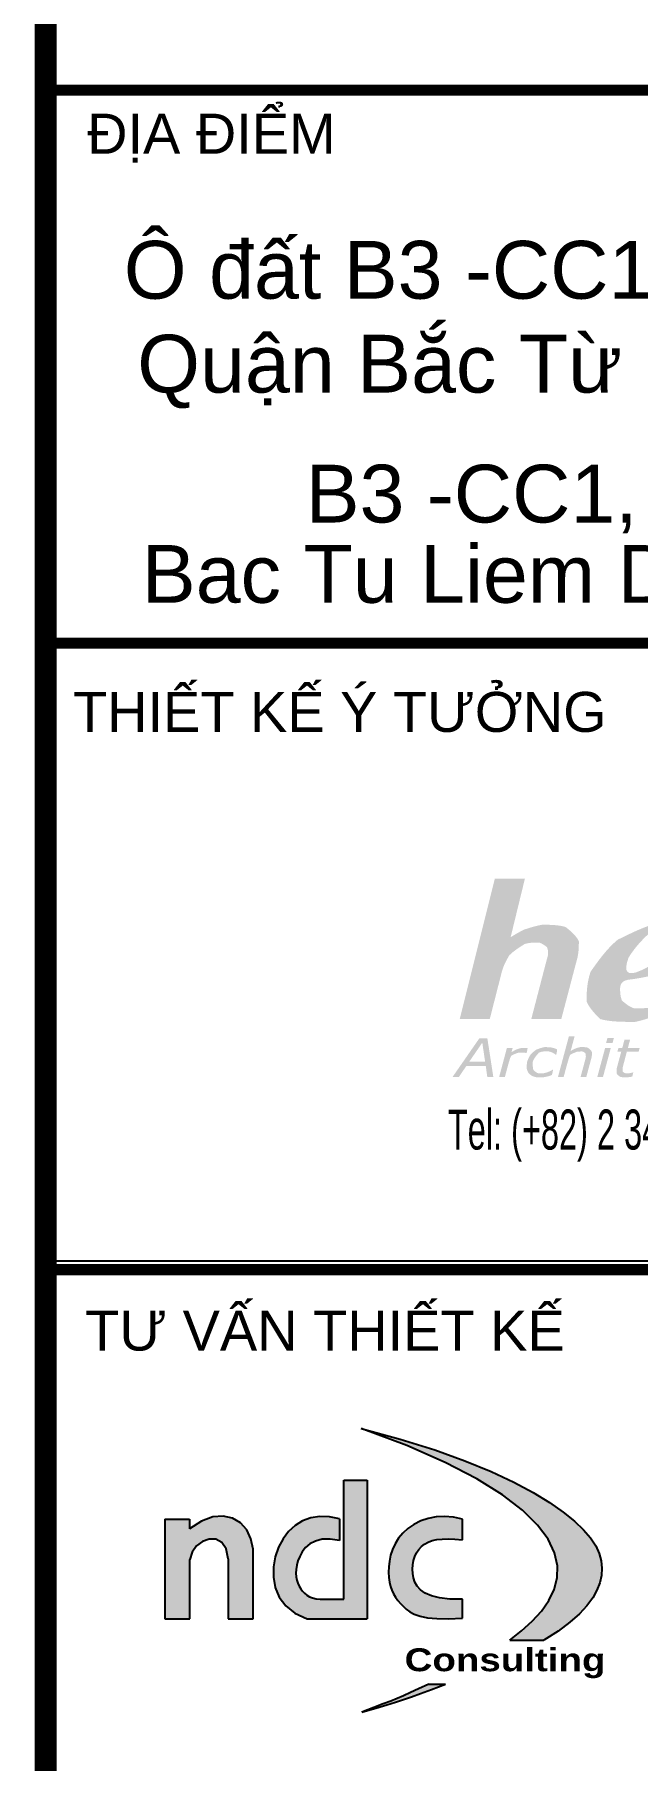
# Model space of a CAD drawing. Header units: millimetres. Extents: x 0 to 841, y 0 to 594.
# Drawn here: x 756.5 to 783.6, y 140.7 to 218.3 of the extents above; entities that cross this region are included whole.
import ezdxf
from ezdxf.enums import TextEntityAlignment as Align

# ---------------------------------------------------------------- set-up
doc = ezdxf.new("R2010")
doc.units = ezdxf.units.MM
doc.header["$MEASUREMENT"] = 0
for name, color, linetype in [('AA-BORD-TEXT', 3, 'Continuous'), ('TABLE', 9, 'Continuous'), ('vn_text', 1, 'Continuous')]:
    doc.layers.add(name, color=color, linetype=linetype)
doc.layers.add('form', color=7, linetype='Continuous', lineweight=25)
doc.styles.add('Arial', font='arial.ttf')
doc.styles.add('form-A$0$title-vertical$0$NDC', font='')
doc.styles.get('form-A$0$title-vertical$0$NDC').set_extended_font_data('Arial Black')

# ---------------------------------------------------------------- blocks, each defined once
blk = doc.blocks.new('heerim logo')
at = {"layer": 'TABLE'}
h = blk.add_hatch(color=7, dxfattribs=at)
edge = h.paths.add_edge_path()
edge.add_spline(control_points=[(7.752, 12.985), (7.752, 12.985), (7.752, 12.985), (7.658, 12.636), (7.658, 12.636), (7.023, 10.218), (7.023, 10.218), (7.023, 10.218), (5.673, 10.218), (5.673, 10.218), (5.673, 10.218), (6.314, 12.683), (6.314, 12.683), (6.389, 12.949), (6.428, 13.12), (6.432, 13.197), (6.432, 13.336), (6.379, 13.449), (6.272, 13.534), (6.165, 13.618), (6.022, 13.66), (5.838, 13.66), (5.606, 13.66), (5.383, 13.595), (5.172, 13.466), (4.893, 13.294), (4.682, 13.081), (4.537, 12.831), (4.459, 12.695), (4.355, 12.37), (4.225, 11.859), (4.225, 11.859), (3.806, 10.218), (3.806, 10.218), (3.806, 10.218), (2.457, 10.218), (2.457, 10.218), (2.457, 10.218), (4.036, 16.535), (4.036, 16.535), (4.036, 16.535), (5.387, 16.535), (5.387, 16.535), (5.387, 16.535), (4.744, 13.898), (4.744, 13.898), (5.054, 14.095), (5.342, 14.238), (5.612, 14.325), (5.88, 14.414), (6.167, 14.459), (6.475, 14.459), (6.887, 14.459), (7.213, 14.36), (7.452, 14.167), (7.691, 13.975), (7.812, 13.719), (7.812, 13.406), (7.803, 13.242), (7.752, 12.985)], knot_values=[0, 0, 0, 0, 0.00005, 0.0001, 1, 1, 1, 2, 2, 2, 3, 3, 3, 4, 4, 4, 5, 5, 5, 6, 6, 6, 7, 7, 7, 8, 8, 8, 9, 9, 9, 10, 10, 10, 11, 11, 11, 12, 12, 12, 13, 13, 13, 14, 14, 14, 15, 15, 15, 16, 16, 16, 17, 17, 17, 18, 18, 18, 19, 19, 19, 19], degree=3, periodic=0)
h = blk.add_hatch(color=90, dxfattribs=at)
edge = h.paths.add_edge_path(flags=16)
edge.add_spline(control_points=[(10.045, 12.977), (10.045, 12.977), (10.045, 12.977), (9.77, 12.214), (10.104, 12.254), (10.364, 12.31), (10.548, 12.379), (10.731, 12.449), (10.913, 12.561), (11.089, 12.715), (11.266, 12.869), (11.418, 13.064), (11.549, 13.3), (11.677, 13.534), (11.742, 13.753), (11.742, 13.958), (11.742, 14.045), (11.712, 14.114), (11.653, 14.162), (11.595, 14.213), (11.52, 14.238), (11.429, 14.238), (11.245, 14.238), (11.041, 14.133), (10.812, 13.925), (10.394, 13.545), (10.045, 12.977)], knot_values=[0, 0, 0, 0, 0.00005, 0.0001, 1, 1, 1, 2, 2, 2, 3, 3, 3, 4, 4, 4, 5, 5, 5, 6, 6, 6, 7, 7, 7, 8, 8, 8, 8], degree=3, periodic=0)
edge = h.paths.add_edge_path()
edge.add_spline(control_points=[(8.767, 10.216), (8.767, 10.216), (8.767, 10.216), (8.526, 10.464), (8.284, 10.715), (8.161, 11.001), (8.161, 11.329), (8.161, 11.841), (8.342, 12.351), (8.705, 12.864), (9.066, 13.377), (9.56, 13.786), (10.183, 14.094), (10.806, 14.403), (11.434, 14.557), (12.062, 14.557), (12.38, 14.557), (12.62, 14.495), (12.785, 14.37), (12.948, 14.246), (13.028, 14.088), (13.028, 13.898), (13.028, 13.67), (12.949, 13.449), (12.789, 13.233), (12.569, 12.939), (12.292, 12.704), (11.958, 12.525), (11.623, 12.344), (11.248, 12.209), (10.835, 12.114), (10.558, 12.053), (10.185, 12.005), (9.718, 11.974), (9.684, 11.771), (9.667, 11.604), (9.667, 11.473), (9.667, 11.238), (9.75, 11.05), (9.914, 10.909), (10.081, 10.768), (10.301, 10.698), (10.58, 10.698), (10.845, 10.698), (11.112, 10.745), (11.381, 10.839), (11.649, 10.934), (11.96, 11.099), (12.313, 11.335), (12.313, 11.335), (12.482, 11.218), (12.482, 11.218), (12.047, 10.811), (11.623, 10.521), (11.209, 10.35), (10.797, 10.176), (10.339, 10.089), (9.839, 10.089), (9.206, 10.089), (8.767, 10.216)], knot_values=[0, 0, 0, 0, 0.00005, 0.0001, 1, 1, 1, 2, 2, 2, 3, 3, 3, 4, 4, 4, 5, 5, 5, 6, 6, 6, 7, 7, 7, 8, 8, 8, 9, 9, 9, 10, 10, 10, 11, 11, 11, 12, 12, 12, 13, 13, 13, 14, 14, 14, 15, 15, 15, 16, 16, 16, 17, 17, 17, 18, 18, 18, 19, 19, 19, 19], degree=3, periodic=0)
h = blk.add_hatch(color=7, dxfattribs=at)
edge = h.paths.add_edge_path(flags=16)
edge.add_spline(control_points=[(3.597, 8.295), (3.597, 8.295), (3.597, 8.295), (3.597, 8.295), (3.597, 8.295), (3.47, 9.155), (3.47, 9.155), (3.47, 9.155), (2.88, 8.295), (2.88, 8.295), (2.88, 8.295), (3.597, 8.295)], knot_values=[0, 0, 0, 0, 0.00005, 0.0001, 1, 1, 1, 2, 2, 2, 3, 3, 3, 3], degree=3, periodic=0)
edge = h.paths.add_edge_path()
edge.add_spline(control_points=[(3.965, 7.616), (3.965, 7.616), (3.965, 7.616), (3.965, 7.616), (3.965, 7.616), (3.694, 7.616), (3.694, 7.616), (3.694, 7.616), (3.627, 8.103), (3.627, 8.103), (3.627, 8.103), (2.75, 8.103), (2.75, 8.103), (2.75, 8.103), (2.419, 7.616), (2.419, 7.616), (2.419, 7.616), (2.134, 7.616), (2.134, 7.616), (2.134, 7.616), (3.341, 9.355), (3.341, 9.355), (3.341, 9.355), (3.697, 9.355), (3.697, 9.355), (3.697, 9.355), (3.965, 7.616)], knot_values=[0, 0, 0, 0, 0.00005, 0.0001, 1, 1, 1, 2, 2, 2, 3, 3, 3, 4, 4, 4, 5, 5, 5, 6, 6, 6, 7, 7, 7, 8, 8, 8, 8], degree=3, periodic=0)
h = blk.add_hatch(color=7, dxfattribs=at)
edge = h.paths.add_edge_path()
edge.add_spline(control_points=[(7.13, 7.616), (7.13, 7.616), (7.13, 7.616), (7.13, 7.616), (7.13, 7.616), (6.874, 7.616), (6.874, 7.616), (6.874, 7.616), (7.363, 9.434), (7.363, 9.434), (7.363, 9.434), (7.62, 9.434), (7.62, 9.434), (7.62, 9.434), (7.443, 8.778), (7.443, 8.778), (7.54, 8.837), (7.631, 8.88), (7.717, 8.913), (7.801, 8.944), (7.889, 8.958), (7.979, 8.958), (8.111, 8.958), (8.215, 8.931), (8.289, 8.874), (8.364, 8.816), (8.4, 8.732), (8.4, 8.625), (8.4, 8.606), (8.398, 8.581), (8.393, 8.549), (8.389, 8.517), (8.384, 8.49), (8.377, 8.465), (8.377, 8.465), (8.148, 7.616), (8.148, 7.616), (8.148, 7.616), (7.891, 7.616), (7.891, 7.616), (7.891, 7.616), (8.093, 8.362), (8.093, 8.362), (8.104, 8.404), (8.111, 8.438), (8.118, 8.47), (8.124, 8.499), (8.127, 8.531), (8.127, 8.561), (8.127, 8.627), (8.107, 8.677), (8.069, 8.71), (8.031, 8.743), (7.964, 8.758), (7.866, 8.758), (7.796, 8.758), (7.72, 8.743), (7.636, 8.711), (7.553, 8.678), (7.472, 8.638), (7.393, 8.592), (7.393, 8.592), (7.13, 7.616)], knot_values=[0, 0, 0, 0, 0.00005, 0.0001, 1, 1, 1, 2, 2, 2, 3, 3, 3, 4, 4, 4, 5, 5, 5, 6, 6, 6, 7, 7, 7, 8, 8, 8, 9, 9, 9, 10, 10, 10, 11, 11, 11, 12, 12, 12, 13, 13, 13, 14, 14, 14, 15, 15, 15, 16, 16, 16, 17, 17, 17, 18, 18, 18, 19, 19, 19, 20, 20, 20, 20], degree=3, periodic=0)
h = blk.add_hatch(color=7, dxfattribs=at)
edge = h.paths.add_edge_path()
edge.add_spline(control_points=[(9.389, 9.367), (9.389, 9.367), (9.389, 9.367), (9.389, 9.367), (9.389, 9.367), (9.327, 9.139), (9.327, 9.139), (9.327, 9.139), (9.037, 9.139), (9.037, 9.139), (9.037, 9.139), (9.098, 9.367), (9.098, 9.367), (9.098, 9.367), (9.389, 9.367)], knot_values=[0, 0, 0, 0, 0.00005, 0.0001, 1, 1, 1, 2, 2, 2, 3, 3, 3, 4, 4, 4, 4], degree=3, periodic=0)
edge = h.paths.add_edge_path()
edge.add_spline(control_points=[(9.25, 8.921), (9.25, 8.921), (9.25, 8.921), (9.25, 8.921), (9.25, 8.921), (8.899, 7.616), (8.899, 7.616), (8.899, 7.616), (8.643, 7.616), (8.643, 7.616), (8.643, 7.616), (8.995, 8.921), (8.995, 8.921), (8.995, 8.921), (9.25, 8.921)], knot_values=[0, 0, 0, 0, 0.00005, 0.0001, 1, 1, 1, 2, 2, 2, 3, 3, 3, 4, 4, 4, 4], degree=3, periodic=0)
h = blk.add_hatch(color=7, dxfattribs=at)
edge = h.paths.add_edge_path()
edge.add_spline(control_points=[(5.257, 8.921), (5.257, 8.921), (5.257, 8.921), (5.334, 8.921), (5.379, 8.921), (5.411, 8.921), (5.431, 8.918), (5.451, 8.917), (5.48, 8.913), (5.518, 8.907), (5.518, 8.907), (5.459, 8.69), (5.459, 8.69), (5.459, 8.69), (5.446, 8.69), (5.446, 8.69), (5.409, 8.697), (5.376, 8.704), (5.344, 8.707), (5.313, 8.712), (5.275, 8.712), (5.231, 8.712), (5.145, 8.712), (5.062, 8.696), (4.977, 8.663), (4.893, 8.63), (4.813, 8.59), (4.735, 8.543), (4.735, 8.543), (4.487, 7.616), (4.487, 7.616), (4.487, 7.616), (4.229, 7.616), (4.229, 7.616), (4.229, 7.616), (4.577, 8.921), (4.577, 8.921), (4.577, 8.921), (4.836, 8.921), (4.836, 8.921), (4.836, 8.921), (4.785, 8.73), (4.785, 8.73), (4.905, 8.801), (5.008, 8.852), (5.092, 8.879), (5.176, 8.907), (5.257, 8.921)], knot_values=[0, 0, 0, 0, 0.00005, 0.0001, 1, 1, 1, 2, 2, 2, 3, 3, 3, 4, 4, 4, 5, 5, 5, 6, 6, 6, 7, 7, 7, 8, 8, 8, 9, 9, 9, 10, 10, 10, 11, 11, 11, 12, 12, 12, 13, 13, 13, 14, 14, 14, 15, 15, 15, 15], degree=3, periodic=0)
h = blk.add_hatch(color=7, dxfattribs=at)
edge = h.paths.add_edge_path()
edge.add_spline(control_points=[(6.256, 8.953), (6.256, 8.953), (6.256, 8.953), (6.391, 8.953), (6.479, 8.953), (6.563, 8.942), (6.642, 8.921), (6.72, 8.9), (6.788, 8.875), (6.849, 8.846), (6.849, 8.846), (6.794, 8.61), (6.794, 8.61), (6.794, 8.61), (6.778, 8.61), (6.778, 8.61), (6.761, 8.623), (6.738, 8.639), (6.71, 8.658), (6.683, 8.677), (6.652, 8.694), (6.614, 8.711), (6.577, 8.727), (6.536, 8.742), (6.491, 8.752), (6.445, 8.763), (6.393, 8.77), (6.334, 8.77), (6.16, 8.77), (6.016, 8.705), (5.904, 8.579), (5.793, 8.45), (5.738, 8.296), (5.738, 8.113), (5.738, 8.004), (5.771, 7.92), (5.837, 7.861), (5.903, 7.801), (5.996, 7.774), (6.117, 7.774), (6.175, 7.774), (6.232, 7.78), (6.289, 7.794), (6.346, 7.808), (6.394, 7.824), (6.435, 7.84), (6.479, 7.857), (6.52, 7.877), (6.558, 7.896), (6.596, 7.917), (6.624, 7.932), (6.641, 7.941), (6.641, 7.941), (6.656, 7.941), (6.656, 7.941), (6.656, 7.941), (6.602, 7.702), (6.602, 7.702), (6.523, 7.67), (6.44, 7.645), (6.351, 7.623), (6.263, 7.602), (6.174, 7.59), (6.083, 7.59), (5.987, 7.59), (5.903, 7.599), (5.829, 7.617), (5.755, 7.637), (5.689, 7.669), (5.634, 7.711), (5.581, 7.751), (5.539, 7.801), (5.511, 7.863), (5.481, 7.924), (5.467, 7.996), (5.467, 8.079), (5.467, 8.201), (5.489, 8.315), (5.534, 8.42), (5.578, 8.526), (5.641, 8.62), (5.722, 8.7), (5.802, 8.777), (5.899, 8.839), (6.015, 8.884), (6.131, 8.93), (6.256, 8.953)], knot_values=[0, 0, 0, 0, 0.00005, 0.0001, 1, 1, 1, 2, 2, 2, 3, 3, 3, 4, 4, 4, 5, 5, 5, 6, 6, 6, 7, 7, 7, 8, 8, 8, 9, 9, 9, 10, 10, 10, 11, 11, 11, 12, 12, 12, 13, 13, 13, 14, 14, 14, 15, 15, 15, 16, 16, 16, 17, 17, 17, 18, 18, 18, 19, 19, 19, 20, 20, 20, 21, 21, 21, 22, 22, 22, 23, 23, 23, 24, 24, 24, 25, 25, 25, 26, 26, 26, 27, 27, 27, 28, 28, 28, 28], degree=3, periodic=0)
h = blk.add_hatch(color=7, dxfattribs=at)
edge = h.paths.add_edge_path()
edge.add_spline(control_points=[(9.971, 8.747), (9.971, 8.747), (9.971, 8.747), (9.971, 8.747), (9.971, 8.747), (9.811, 8.145), (9.811, 8.145), (9.802, 8.113), (9.794, 8.079), (9.786, 8.04), (9.779, 8), (9.775, 7.969), (9.775, 7.946), (9.775, 7.887), (9.792, 7.847), (9.826, 7.818), (9.859, 7.79), (9.921, 7.777), (10.011, 7.777), (10.048, 7.777), (10.092, 7.781), (10.143, 7.792), (10.195, 7.801), (10.23, 7.81), (10.248, 7.816), (10.248, 7.816), (10.26, 7.816), (10.26, 7.816), (10.26, 7.816), (10.213, 7.629), (10.213, 7.629), (10.163, 7.618), (10.108, 7.61), (10.051, 7.604), (9.994, 7.595), (9.943, 7.592), (9.898, 7.592), (9.773, 7.592), (9.677, 7.616), (9.608, 7.663), (9.54, 7.71), (9.507, 7.784), (9.507, 7.887), (9.507, 7.912), (9.507, 7.937), (9.512, 7.962), (9.515, 7.987), (9.521, 8.014), (9.528, 8.045), (9.528, 8.045), (9.718, 8.747), (9.718, 8.747), (9.718, 8.747), (9.546, 8.747), (9.546, 8.747), (9.546, 8.747), (9.592, 8.921), (9.592, 8.921), (9.592, 8.921), (9.766, 8.921), (9.766, 8.921), (9.766, 8.921), (9.866, 9.296), (9.866, 9.296), (9.866, 9.296), (10.119, 9.296), (10.119, 9.296), (10.119, 9.296), (10.018, 8.921), (10.018, 8.921), (10.018, 8.921), (10.548, 8.921), (10.548, 8.921), (10.548, 8.921), (10.502, 8.747), (10.502, 8.747), (10.502, 8.747), (9.971, 8.747)], knot_values=[0, 0, 0, 0, 0.00005, 0.0001, 1, 1, 1, 2, 2, 2, 3, 3, 3, 4, 4, 4, 5, 5, 5, 6, 6, 6, 7, 7, 7, 8, 8, 8, 9, 9, 9, 10, 10, 10, 11, 11, 11, 12, 12, 12, 13, 13, 13, 14, 14, 14, 15, 15, 15, 16, 16, 16, 17, 17, 17, 18, 18, 18, 19, 19, 19, 20, 20, 20, 21, 21, 21, 22, 22, 22, 23, 23, 23, 24, 24, 24, 25, 25, 25, 25], degree=3, periodic=0)

msp = doc.modelspace()

# ---------------------------------------------------------------- hatches: boundary and pattern name
at = {"layer": 'form', "true_color": 0x007fff}
h = msp.add_hatch(color=150, dxfattribs=at)
h.paths.add_polyline_path([(766.042, 151.025), (765.762, 151.338), (765.406, 151.55), (764.987, 151.645), (764.516, 151.606), (764.006, 151.419), (763.468, 151.067), (763.468, 151.514), (762.366, 151.514), (762.366, 147.029), (763.484, 147.029), (763.484, 149.694), (763.583, 150.028), (763.785, 150.303), (764.054, 150.503), (764.357, 150.609), (764.659, 150.602), (764.924, 150.465), (765.12, 150.179), (765.209, 149.726), (765.209, 147.029), (766.328, 147.029), (766.328, 150.157), (766.234, 150.626)])
h.paths.add_polyline_path([(770.222, 151.517), (769.763, 151.616), (769.33, 151.632), (768.926, 151.568), (768.554, 151.431), (768.22, 151.225), (767.926, 150.955), (767.677, 150.627), (767.476, 150.246), (767.329, 149.819), (767.246, 149.363), (767.24, 148.895), (767.321, 148.434), (767.503, 147.999), (767.796, 147.607), (768.213, 147.278), (768.766, 147.029), (771.462, 147.029), (771.462, 153.256), (770.404, 153.256), (770.404, 147.914), (769.558, 147.914), (769.347, 147.909), (769.163, 147.926), (769.003, 147.962), (768.864, 148.016), (768.745, 148.087), (768.641, 148.172), (768.552, 148.27), (768.473, 148.379), (768.404, 148.498), (768.346, 148.627), (768.301, 148.767), (768.271, 148.917), (768.259, 149.078), (768.266, 149.25), (768.295, 149.434), (768.348, 149.63), (768.428, 149.835), (768.541, 150.041), (768.691, 150.232), (768.886, 150.398), (769.13, 150.525), (769.43, 150.601), (769.793, 150.612), (770.222, 150.546)])
h.paths.add_polyline_path([(775.742, 151.506), (775.336, 151.601), (774.941, 151.634), (774.562, 151.613), (774.203, 151.541), (773.868, 151.427), (773.563, 151.274), (773.291, 151.089), (773.058, 150.878), (772.866, 150.647), (772.713, 150.4), (772.596, 150.144), (772.511, 149.882), (772.457, 149.621), (772.428, 149.364), (772.422, 149.119), (772.436, 148.888), (772.467, 148.677), (772.513, 148.485), (772.574, 148.308), (772.65, 148.145), (772.738, 147.994), (772.84, 147.852), (772.953, 147.717), (773.077, 147.587), (773.215, 147.46), (773.378, 147.34), (773.581, 147.233), (773.841, 147.143), (774.172, 147.075), (774.589, 147.034), (775.107, 147.025), (775.742, 147.053), (775.742, 147.91), (775.177, 147.916), (774.717, 147.967), (774.352, 148.055), (774.07, 148.176), (773.859, 148.323), (773.709, 148.492), (773.607, 148.675), (773.543, 148.868), (773.507, 149.066), (773.496, 149.264), (773.509, 149.459), (773.545, 149.649), (773.604, 149.829), (773.684, 149.996), (773.784, 150.147), (773.903, 150.279), (774.042, 150.388), (774.201, 150.476), (774.384, 150.542), (774.593, 150.588), (774.831, 150.614), (775.1, 150.62), (775.403, 150.608), (775.742, 150.579)], flags=17)
h.paths.add_polyline_path([(780.271, 151.821), (779.656, 152.252), (778.922, 152.703), (778.053, 153.17), (777.035, 153.649), (775.854, 154.135), (774.496, 154.624), (772.946, 155.11), (771.19, 155.59), (773.24, 154.817), (774.968, 154.06), (776.396, 153.322), (777.55, 152.605), (778.452, 151.912), (779.126, 151.244), (779.596, 150.604), (779.886, 149.994), (780.018, 149.415), (780.009, 148.866), (779.875, 148.345), (779.632, 147.849), (779.295, 147.376), (778.88, 146.922), (778.402, 146.487), (777.878, 146.067), (779.408, 146.067), (780.043, 146.476), (780.571, 146.869), (781.002, 147.246), (781.344, 147.611), (781.605, 147.964), (781.796, 148.308), (781.922, 148.645), (781.995, 148.977), (782.019, 149.307), (781.989, 149.636), (781.899, 149.97), (781.74, 150.311), (781.505, 150.663), (781.187, 151.03), (780.778, 151.414)])
h.paths.add_polyline_path([(774.978, 144.081), (774.228, 144.081), (773.769, 143.87), (773.404, 143.704), (773.098, 143.567), (772.816, 143.447), (772.523, 143.327), (772.184, 143.194), (771.762, 143.032), (771.224, 142.827), (771.846, 143.007), (772.337, 143.15), (772.74, 143.273), (773.099, 143.389), (773.458, 143.513), (773.862, 143.66), (774.354, 143.845)])

# ---------------------------------------------------------------- linework, layer by layer
at = {"layer": 'form', "color": 150}
for p, q in [((770.404, 147.914), (770.404, 153.256)), ((770.404, 153.256), (771.462, 153.256)), ((771.462, 153.256), (771.462, 147.029)), ((762.366, 151.514), (763.468, 151.514)), ((762.366, 151.514), (762.366, 147.029)), ((763.468, 151.514), (763.468, 151.067)), ((770.222, 151.517), (770.222, 150.546)), ((775.742, 150.579), (775.742, 151.506)), ((766.328, 147.029), (766.328, 150.157)), ((763.484, 147.029), (763.484, 149.694)), ((765.209, 149.726), (765.209, 147.029)), ((769.558, 147.914), (770.404, 147.914)), ((775.742, 147.053), (775.742, 147.91)), ((762.366, 147.029), (763.484, 147.029)), ((765.209, 147.029), (766.328, 147.029)), ((768.766, 147.029), (771.462, 147.029)), ((777.878, 146.067), (779.408, 146.067)), ((774.228, 144.081), (774.978, 144.081))]:
    msp.add_line(p, q, dxfattribs=at)
for points in [[(771.19, 155.59), (772.946, 155.11), (774.496, 154.624), (775.854, 154.135), (777.035, 153.649), (778.053, 153.17), (778.922, 152.703), (779.656, 152.252), (780.271, 151.821), (780.778, 151.414), (781.187, 151.03), (781.505, 150.663), (781.74, 150.311), (781.899, 149.97), (781.989, 149.636), (782.019, 149.307), (781.995, 148.977), (781.922, 148.645), (781.796, 148.308), (781.605, 147.964), (781.344, 147.611), (781.002, 147.246), (780.571, 146.869), (780.043, 146.476), (779.408, 146.067)], [(777.878, 146.067), (778.402, 146.487), (778.88, 146.922), (779.295, 147.376), (779.632, 147.849), (779.875, 148.345), (780.009, 148.866), (780.018, 149.415), (779.886, 149.994), (779.596, 150.604), (779.126, 151.244), (778.452, 151.912), (777.55, 152.605), (776.396, 153.322), (774.968, 154.06), (773.24, 154.817), (771.19, 155.59)], [(766.328, 150.157), (766.234, 150.626), (766.042, 151.025), (765.762, 151.338), (765.406, 151.55), (764.987, 151.645), (764.516, 151.606), (764.006, 151.419), (763.468, 151.067)], [(770.222, 151.517), (769.763, 151.616), (769.33, 151.632), (768.926, 151.568), (768.554, 151.431), (768.22, 151.225), (767.926, 150.955), (767.677, 150.627), (767.476, 150.246), (767.329, 149.819), (767.246, 149.363), (767.24, 148.895), (767.321, 148.434), (767.503, 147.999), (767.796, 147.607), (768.213, 147.278), (768.766, 147.029)], [(775.742, 151.506), (775.336, 151.601), (774.941, 151.634), (774.562, 151.613), (774.203, 151.541), (773.868, 151.427), (773.563, 151.274), (773.291, 151.089), (773.058, 150.878), (772.866, 150.647), (772.713, 150.4), (772.596, 150.144), (772.511, 149.882), (772.457, 149.621), (772.428, 149.364), (772.422, 149.119), (772.436, 148.888), (772.467, 148.677), (772.513, 148.485), (772.574, 148.308), (772.65, 148.145), (772.738, 147.994), (772.84, 147.852), (772.953, 147.717), (773.077, 147.587), (773.215, 147.46), (773.378, 147.34), (773.581, 147.233), (773.841, 147.143), (774.172, 147.075), (774.589, 147.034), (775.107, 147.025), (775.742, 147.053)], [(775.742, 147.91), (775.177, 147.916), (774.717, 147.967), (774.352, 148.055), (774.07, 148.176), (773.859, 148.323), (773.709, 148.492), (773.607, 148.675), (773.543, 148.868), (773.507, 149.066), (773.496, 149.264), (773.509, 149.459), (773.545, 149.649), (773.604, 149.829), (773.684, 149.996), (773.784, 150.147), (773.903, 150.279), (774.042, 150.388), (774.201, 150.476), (774.384, 150.542), (774.593, 150.588), (774.831, 150.614), (775.1, 150.62), (775.403, 150.608), (775.742, 150.579)], [(765.209, 149.726), (765.12, 150.179), (764.924, 150.465), (764.659, 150.602), (764.357, 150.609), (764.054, 150.503), (763.785, 150.303), (763.583, 150.028), (763.484, 149.694)], [(770.222, 150.546), (769.793, 150.612), (769.43, 150.601), (769.13, 150.525), (768.886, 150.398), (768.691, 150.232), (768.541, 150.041), (768.428, 149.835), (768.348, 149.63), (768.295, 149.434), (768.266, 149.25), (768.259, 149.078), (768.271, 148.917), (768.301, 148.767), (768.346, 148.627), (768.404, 148.498), (768.473, 148.379), (768.552, 148.27), (768.641, 148.172), (768.745, 148.087), (768.864, 148.016), (769.003, 147.962), (769.163, 147.926), (769.347, 147.909), (769.558, 147.914)], [(771.224, 142.827), (771.846, 143.007), (772.337, 143.15), (772.74, 143.273), (773.099, 143.389), (773.458, 143.513), (773.862, 143.66), (774.354, 143.845), (774.978, 144.081)], [(774.228, 144.081), (773.769, 143.87), (773.404, 143.704), (773.098, 143.567), (772.816, 143.447), (772.523, 143.327), (772.184, 143.194), (771.762, 143.032), (771.224, 142.827)]]:
    msp.add_lwpolyline(points, dxfattribs=at)
at = {"layer": 'TABLE'}
msp.add_line((757, 163.122), (826, 163.122), dxfattribs=at)
msp.add_line((757, 163.122), (826, 163.122), dxfattribs=at)
msp.add_line((757, 163.122), (826, 163.122), dxfattribs=at)
for points, const_width in [([(757, 577), (757, 17)], 1), ([(757, 215.792), (826, 215.792)], 0.5), ([(757, 190.912), (826, 190.912)], 0.5), ([(757, 162.732), (826, 162.732)], 0.5)]:
    msp.add_lwpolyline(points, dxfattribs=dict(at, const_width=const_width))

# ---------------------------------------------------------------- block references
at = {"layer": 'AA-BORD-TEXT'}
msp.add_blockref('heerim logo', (773.168, 163.787), dxfattribs=at)

# ---------------------------------------------------------------- texts
at = {"layer": 'form', "color": 150, "style": 'form-A$0$title-vertical$0$NDC', "width": 1.05}
msp.add_text('Consulting', height=1.0306, dxfattribs=at).set_placement((773.144, 144.667))
at = {"layer": 'TABLE', "color": 1, "style": 'Arial'}
for s, p in [('Ô đất B3 -CC1, Khu đô thị Tây Hồ Tây', (791.5, 207.667)), ('Quận Bắc Từ Liêm, Hà Nội, Việt Nam', (791.5, 203.466))]:
    msp.add_text(s, height=2.6, dxfattribs=at).set_placement(p, align=Align.MIDDLE)
at = {"layer": 'TABLE', "color": 9, "style": 'Arial'}
for s, p in [('B3 -CC1, Tay Ho Tay Town,', (791.5, 196.34)), ('Bac Tu Liem District, Hanoi, Vietnam ', (791.5, 192.728))]:
    msp.add_text(s, height=2.6, dxfattribs=at).set_placement(p, align=Align.CENTER)
at = {"layer": 'TABLE', "style": 'Arial', "width": 0.581562}
msp.add_text('Tel: (+82) 2 3410-9114, Fax: (+82) 2 3410-9097 ', height=1.8, dxfattribs=at).set_placement((775.089, 168.134), (806.551, 168.134), align=Align.FIT)
at = {"layer": 'vn_text', "style": 'Arial'}
msp.add_text('ĐỊA ĐIỂM', height=1.8, dxfattribs=at).set_placement((770.041, 212.931), align=Align.RIGHT)
for s, p in [('THIẾT KẾ Ý TƯỞNG', (758.229, 186.92)), ('TƯ VẤN THIẾT KẾ', (758.779, 159.09))]:
    msp.add_text(s, height=1.8, dxfattribs=at).set_placement(p)

doc.saveas('drawing.dxf')
